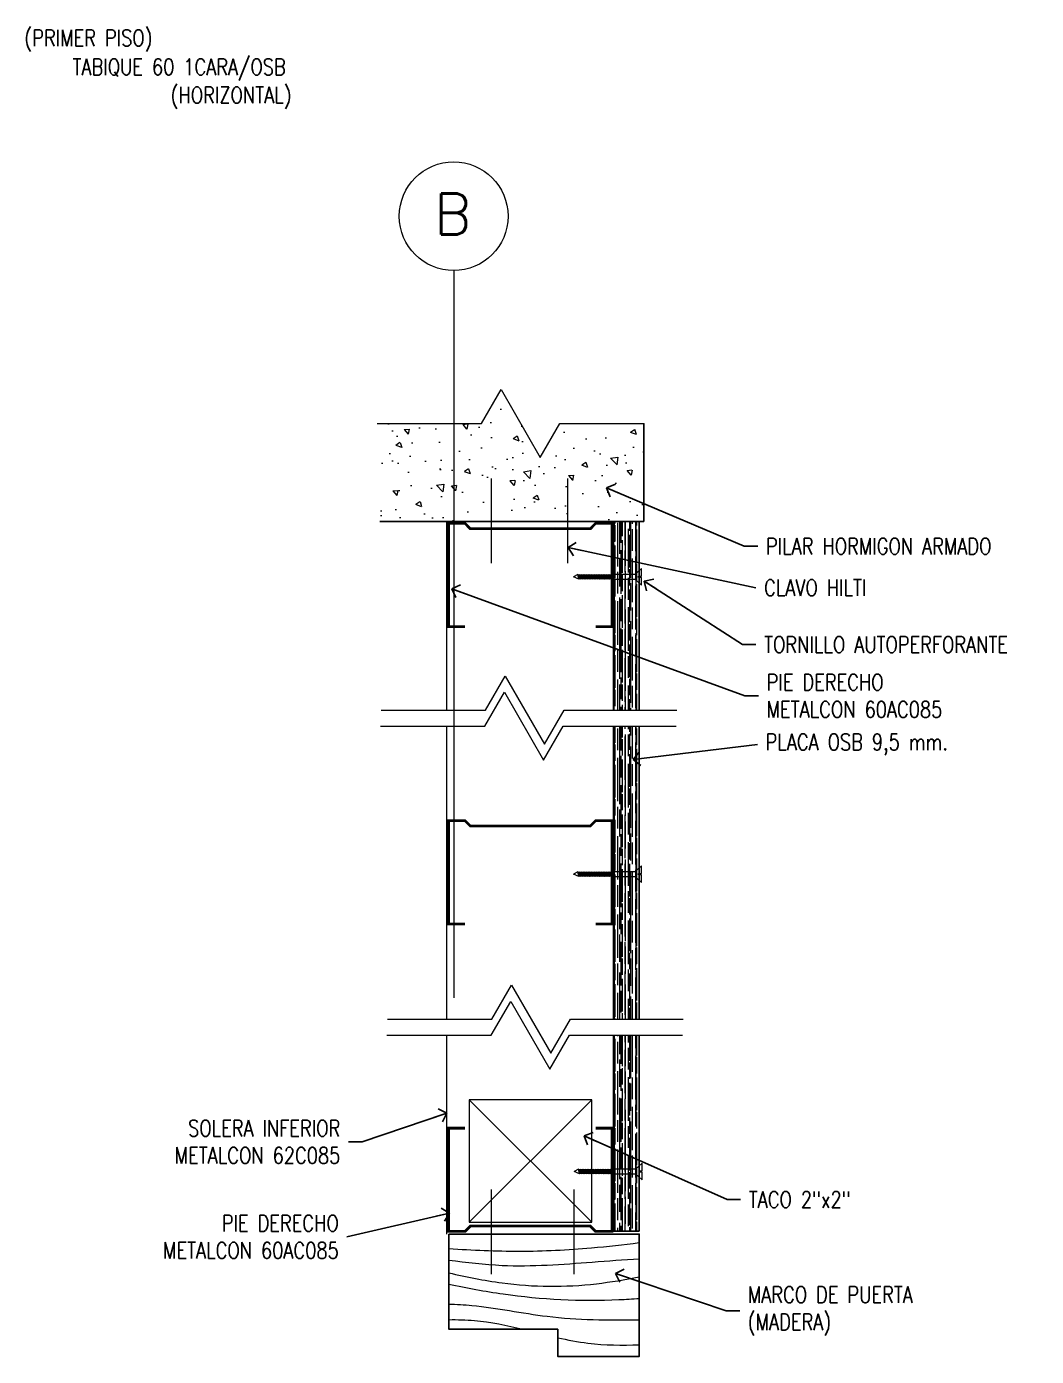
# Model space of a CAD drawing. Header units: metres. Extents: x -40 to 265, y 63 to 163.
# Drawn here: x -39.1049 to -38.7336, y 64.7887 to 65.2777 of the extents above; entities that cross this region are included whole.
import ezdxf

# ---------------------------------------------------------------- set-up
doc = ezdxf.new("R2010")
doc.units = ezdxf.units.M
doc.header["$LTSCALE"] = 5
doc.header["$MEASUREMENT"] = 0
doc.linetypes.add('CENTER', pattern=[2, 1.25, -0.25, 0.25, -0.25])
doc.layers.get('0').update_dxf_attribs({"color": 30})
for name, color, linetype, lineweight in [('A-ANNO-SYMB', 3, 'Continuous', 18), ('A-ANNO-TEXT', 3, 'Continuous', 18), ('A-DETL-MBND', 3, 'Continuous', 18), ('A-DETL-MCUT', 4, 'Continuous', 25), ('A-DETL-PATT', 8, 'Continuous', 18)]:
    doc.layers.add(name, color=color, linetype=linetype, lineweight=lineweight)
doc.styles.add('E-ROMANS', font='romans.shx', dxfattribs={"width": 0.8})
doc.dimstyles.new('E-0001_ARW_18', dxfattribs={"dimscale": 0.001, "dimtxt": 1.8, "dimasz": 1.8, "dimexe": 0.9, "dimexo": 0.6, "dimgap": 0.9, "dimtad": 0, "dimdec": 0, "dimlfac": 1000, "dimzin": 0, "dimdsep": 46, "dimtxsty": 'E-ROMANS', "dimblk": 'OPEN90', "dimcen": 0.9, "dimclrd": 256, "dimclre": 256, "dimclrt": 256, "dimadec": 0, "dimazin": 0, "dimtfac": 1, "dimtdec": 0, "dimtmove": 1, "dimatfit": 3, "dimldrblk": 'OPEN90', "dimfxl": 1, "dimtfill": 1, "dimtolj": 1, "dimtzin": 0, "dimarcsym": 0})
pattern_1 = [(90, (-1.1447502, -1.0666082), (-0.002, 0.0044), [0.03, -0.004, 0.01, -0.002]), (90, (-1.1457502, -1.0639482), (-0.00266, -0.002), [0.006, -0.00066, 0.012, -0.0015]), (90, (-1.1464502, -1.0656082), (-0.00134, 0.0104), [0.016, -0.0028, 0.008, -0.002])]

# ---------------------------------------------------------------- blocks, each defined once
blk = doc.blocks.new('_Open90')
at = {"color": 0, "linetype": 'ByBlock', "lineweight": -2}
for p, q in [((0, 0), (-1, 0)), ((-0.5, 0.5), (0, 0)), ((0, 0), (-0.5, -0.5))]:
    blk.add_line(p, q, dxfattribs=at)

msp = doc.modelspace()

# ---------------------------------------------------------------- hatches: boundary and pattern name
at = {"layer": 'A-DETL-PATT'}
h = msp.add_hatch(dxfattribs=at)
h.set_pattern_fill('AR-CONC', color=256, scale=0.003, style=0)
h.set_pattern_definition([(310, (-0.341525, 130.828568), (0.0215178055, 0.001882564), [0.00225, -0.02475]), (5, (-0.341525, 130.828568), (-0.00416254, -0.022565764), [0.0018, -0.0198]), (259.5486, (-0.339732, 130.828725), (0.0173552815, -0.020683186), [0.001912206, -0.0210342634]), (313.8158, (-0.341525, 130.822568), (0.032017231, 0.00496557), [0.003375, -0.037125]), (263.3644, (-0.338857, 130.822982), (0.028039881, -0.029223536), [0.002868309, -0.03155139]), (8.8158, (-0.341525, 130.82257), (0.028039858, -0.029223558), [0.0027, -0.0297]), (339, (-0.338525, 130.824068), (0.0179072116, 0.0120785667), [0.00225, -0.02475]), (34, (-0.338525, 130.824068), (0.00729946, -0.0217545014), [0.0018, -0.0198]), (288.5486, (-0.337033, 130.825075), (0.025206679, -0.009675915), [0.001912206, -0.0210342634]), (322.5, (-0.341525, 130.8285684), (0.00036479566, -0.0099868156), [0, -0.01956, 0, -0.0201, 0, -0.019875]), (352.5, (-0.341525, 130.828568), (0.0078920861, -0.0118323514), [0, -0.01146, 0, -0.01911, 0, -0.007575]), (32.5, (-0.348215, 130.828568), (0.0160146731, 0.00067664615), [0, -0.0075, 0, -0.0234, 0, -0.03105]), (42.5, (-0.351215, 130.828568), (0.017495585, -0.0030031495), [0, -0.00975, 0, -0.01554, 0, -0.02205])])
h.paths.add_polyline_path([(-38.877968, 65.131778), (-38.877968, 65.095718), (-38.889717, 65.095718, 0.0008222), (-38.889792, 65.09578), (-38.889843, 65.095718), (-38.975018, 65.095718), (-38.975018, 65.131778), (-38.937671, 65.131778), (-38.930454, 65.144278), (-38.91602, 65.119278), (-38.908803, 65.131778)])
h = msp.add_hatch(dxfattribs=at)
h.set_pattern_fill('AR-RROOF', color=256, scale=0.002, angle=90, style=0)
h.set_pattern_definition(pattern_1)
h.paths.add_polyline_path([(-38.889142, 65.026359), (-38.879642, 65.026359), (-38.879642, 65.095718), (-38.889142, 65.095718)])
h = msp.add_hatch(dxfattribs=at)
h.set_pattern_fill('AR-RROOF', color=256, scale=0.002, angle=90, style=0)
h.set_pattern_definition(pattern_1)
h.paths.add_polyline_path([(-38.879642, 65.020405), (-38.889142, 65.020405), (-38.889142, 64.91269), (-38.879642, 64.91269)])
h.paths.add_polyline_path([(-38.879642, 64.906736), (-38.889142, 64.906736), (-38.889142, 64.834717), (-38.879642, 64.834717)])

# ---------------------------------------------------------------- linework, layer by layer
at = {"layer": 'A-ANNO-SYMB', "linetype": 'CENTER'}
msp.add_line((-38.947878, 65.187977), (-38.947878, 64.920521), dxfattribs=at)
at = {"layer": 'A-ANNO-SYMB'}
for p, q in [((-38.93617, 65.026359), (-38.928953, 65.038859)), ((-38.928953, 65.038859), (-38.914519, 65.013859)), ((-38.936453, 65.020405), (-38.929237, 65.032905)), ((-38.929237, 65.032905), (-38.914803, 65.007905)), ((-38.974502, 65.026359), (-38.93617, 65.026359)), ((-38.914519, 65.013859), (-38.907302, 65.026359)), ((-38.907302, 65.026359), (-38.86578, 65.026359)), ((-38.974786, 65.020405), (-38.936453, 65.020405)), ((-38.914803, 65.007905), (-38.907586, 65.020405)), ((-38.907586, 65.020405), (-38.866064, 65.020405)), ((-38.933832, 64.91269), (-38.926615, 64.92519)), ((-38.926615, 64.92519), (-38.912182, 64.90019)), ((-38.934116, 64.906736), (-38.926899, 64.919236)), ((-38.926899, 64.919236), (-38.912465, 64.894236)), ((-38.972164, 64.91269), (-38.933832, 64.91269)), ((-38.912182, 64.90019), (-38.904965, 64.91269)), ((-38.904965, 64.91269), (-38.863442, 64.91269)), ((-38.972448, 64.906736), (-38.934116, 64.906736)), ((-38.912465, 64.894236), (-38.905248, 64.906736)), ((-38.905248, 64.906736), (-38.863726, 64.906736)), ((-38.942139, 64.838064), (-38.897139, 64.883064)), ((-38.942139, 64.883064), (-38.897139, 64.838064))]:
    msp.add_line(p, q, dxfattribs=at)
msp.add_circle((-38.947878, 65.207977), 0.02, dxfattribs=at)
at = {"layer": 'A-DETL-MBND'}
for p, q in [((-38.937671, 65.131778), (-38.930454, 65.144278)), ((-38.930454, 65.144278), (-38.91602, 65.119278)), ((-38.976003, 65.131778), (-38.937671, 65.131778)), ((-38.91602, 65.119278), (-38.908803, 65.131778)), ((-38.908803, 65.131778), (-38.877878, 65.131778)), ((-38.95054, 65.095718), (-38.95054, 65.026359)), ((-38.95054, 65.020405), (-38.95054, 64.91269)), ((-38.95054, 64.906736), (-38.95054, 64.833658))]:
    msp.add_line(p, q, dxfattribs=at)
at = {"layer": 'A-DETL-MBND', "linetype": 'CENTER'}
for p, q in [((-38.934007, 65.080379), (-38.934007, 65.11153)), ((-38.905866, 65.080379), (-38.905866, 65.11153)), ((-38.93403, 64.818919), (-38.93403, 64.850069)), ((-38.903551, 64.818919), (-38.903551, 64.850069))]:
    msp.add_line(p, q, dxfattribs=at)
at = {"layer": 'A-DETL-MBND'}
for points in [[(-38.889027, 65.074518), (-38.881244, 65.074518), (-38.878865, 65.072296), (-38.878865, 65.075054), (-38.879967, 65.075054), (-38.879967, 65.075618), (-38.878865, 65.075618), (-38.878865, 65.078377), (-38.881231, 65.076166), (-38.889412, 65.076166)], [(-38.902194, 65.076166), (-38.903865, 65.075336)], [(-38.901809, 65.074518), (-38.903865, 65.075336)], [(-38.901809, 65.074518), (-38.902194, 65.076166)], [(-38.901693, 65.075739), (-38.902194, 65.076166)], [(-38.901809, 65.074518), (-38.901504, 65.074933)], [(-38.901084, 65.075739), (-38.901585, 65.076166), (-38.901693, 65.075739)], [(-38.901504, 65.074933), (-38.901693, 65.075739)], [(-38.9012, 65.074518), (-38.901585, 65.076166)], [(-38.9012, 65.074518), (-38.901504, 65.074933)], [(-38.9012, 65.074518), (-38.900896, 65.074933)], [(-38.900476, 65.075739), (-38.900977, 65.076166), (-38.901084, 65.075739)], [(-38.900896, 65.074933), (-38.901084, 65.075739)], [(-38.900591, 65.074518), (-38.900977, 65.076166)], [(-38.900591, 65.074518), (-38.900896, 65.074933)], [(-38.900591, 65.074518), (-38.900287, 65.074933)], [(-38.899867, 65.075739), (-38.900368, 65.076166), (-38.900476, 65.075739)], [(-38.900287, 65.074933), (-38.900476, 65.075739)], [(-38.899983, 65.074518), (-38.900368, 65.076166)], [(-38.899983, 65.074518), (-38.900287, 65.074933)], [(-38.899983, 65.074518), (-38.899678, 65.074933)], [(-38.899258, 65.075739), (-38.899759, 65.076166), (-38.899867, 65.075739)], [(-38.899678, 65.074933), (-38.899867, 65.075739)], [(-38.899374, 65.074518), (-38.899759, 65.076166)], [(-38.899374, 65.074518), (-38.899678, 65.074933)], [(-38.899374, 65.074518), (-38.89907, 65.074933)], [(-38.89865, 65.075739), (-38.899151, 65.076166), (-38.899258, 65.075739)], [(-38.89907, 65.074933), (-38.899258, 65.075739)], [(-38.898765, 65.074518), (-38.899151, 65.076166)], [(-38.898765, 65.074518), (-38.89907, 65.074933)], [(-38.898765, 65.074518), (-38.898461, 65.074933)], [(-38.898041, 65.075739), (-38.898542, 65.076166), (-38.89865, 65.075739)], [(-38.898461, 65.074933), (-38.89865, 65.075739)], [(-38.897872, 65.074906), (-38.898157, 65.074518), (-38.898542, 65.076166)], [(-38.898157, 65.074518), (-38.898542, 65.076166)], [(-38.898157, 65.074518), (-38.898461, 65.074933)], [(-38.898157, 65.074518), (-38.898461, 65.074933)], [(-38.898157, 65.074518), (-38.897852, 65.074933)], [(-38.897432, 65.075739), (-38.897933, 65.076166), (-38.898041, 65.075739)], [(-38.897872, 65.076114), (-38.897933, 65.076166), (-38.898041, 65.075739)], [(-38.897872, 65.075017), (-38.898041, 65.075739)], [(-38.897852, 65.074933), (-38.898041, 65.075739)], [(-38.897548, 65.074518), (-38.897933, 65.076166)], [(-38.897933, 65.076166), (-38.897872, 65.075904)], [(-38.897548, 65.074518), (-38.897852, 65.074933)], [(-38.897548, 65.074518), (-38.897244, 65.074933)], [(-38.896824, 65.075739), (-38.897325, 65.076166), (-38.897432, 65.075739)], [(-38.897244, 65.074933), (-38.897432, 65.075739)], [(-38.896939, 65.074518), (-38.897325, 65.076166)], [(-38.896939, 65.074518), (-38.897244, 65.074933)], [(-38.896939, 65.074518), (-38.896635, 65.074933)], [(-38.896215, 65.075739), (-38.896716, 65.076166), (-38.896824, 65.075739)], [(-38.896635, 65.074933), (-38.896824, 65.075739)], [(-38.896107, 65.076166), (-38.895722, 65.074518), (-38.896026, 65.074933), (-38.896331, 65.074518), (-38.896716, 65.076166)], [(-38.896331, 65.074518), (-38.896635, 65.074933)], [(-38.895606, 65.075739), (-38.896107, 65.076166), (-38.896215, 65.075739)], [(-38.896026, 65.074933), (-38.896215, 65.075739)], [(-38.895722, 65.074518), (-38.895418, 65.074933)], [(-38.894998, 65.075739), (-38.895499, 65.076166), (-38.895606, 65.075739)], [(-38.895418, 65.074933), (-38.895606, 65.075739)], [(-38.895113, 65.074518), (-38.895499, 65.076166)], [(-38.895113, 65.074518), (-38.895418, 65.074933)], [(-38.895113, 65.074518), (-38.894809, 65.074933)], [(-38.894389, 65.075739), (-38.89489, 65.076166), (-38.894998, 65.075739)], [(-38.894809, 65.074933), (-38.894998, 65.075739)], [(-38.894505, 65.074518), (-38.89489, 65.076166)], [(-38.894505, 65.074518), (-38.894809, 65.074933)], [(-38.894505, 65.074518), (-38.8942, 65.074933)], [(-38.89378, 65.075739), (-38.894281, 65.076166), (-38.894389, 65.075739)], [(-38.8942, 65.074933), (-38.894389, 65.075739)], [(-38.893896, 65.074518), (-38.894281, 65.076166)], [(-38.893896, 65.074518), (-38.8942, 65.074933)], [(-38.893896, 65.074518), (-38.893592, 65.074933)], [(-38.893172, 65.075739), (-38.893673, 65.076166), (-38.89378, 65.075739)], [(-38.893592, 65.074933), (-38.89378, 65.075739)], [(-38.893287, 65.074518), (-38.893673, 65.076166)], [(-38.893287, 65.074518), (-38.893592, 65.074933)], [(-38.893287, 65.074518), (-38.892983, 65.074933)], [(-38.892563, 65.075739), (-38.893064, 65.076166), (-38.893172, 65.075739)], [(-38.892983, 65.074933), (-38.893172, 65.075739)], [(-38.892679, 65.074518), (-38.893064, 65.076166)], [(-38.892679, 65.074518), (-38.892983, 65.074933)], [(-38.892679, 65.074518), (-38.892374, 65.074933)], [(-38.891954, 65.075739), (-38.892455, 65.076166), (-38.892563, 65.075739)], [(-38.892374, 65.074933), (-38.892563, 65.075739)], [(-38.89207, 65.074518), (-38.892455, 65.076166)], [(-38.89207, 65.074518), (-38.892374, 65.074933)], [(-38.89207, 65.074518), (-38.891766, 65.074933)], [(-38.891346, 65.075739), (-38.891847, 65.076166), (-38.891954, 65.075739)], [(-38.891766, 65.074933), (-38.891954, 65.075739)], [(-38.891461, 65.074518), (-38.891847, 65.076166)], [(-38.891461, 65.074518), (-38.891766, 65.074933)], [(-38.891461, 65.074518), (-38.891157, 65.074933)], [(-38.890737, 65.075739), (-38.891238, 65.076166), (-38.891346, 65.075739)], [(-38.891157, 65.074933), (-38.891346, 65.075739)], [(-38.890853, 65.074518), (-38.891238, 65.076166)], [(-38.890853, 65.074518), (-38.891157, 65.074933)], [(-38.890853, 65.074518), (-38.890548, 65.074933)], [(-38.890128, 65.075739), (-38.890629, 65.076166), (-38.890737, 65.075739)], [(-38.890548, 65.074933), (-38.890737, 65.075739)], [(-38.890244, 65.074518), (-38.890629, 65.076166)], [(-38.890244, 65.074518), (-38.890548, 65.074933)], [(-38.890244, 65.074518), (-38.88994, 65.074933)], [(-38.88952, 65.075739), (-38.890021, 65.076166), (-38.890128, 65.075739)], [(-38.88994, 65.074933), (-38.890128, 65.075739)], [(-38.889412, 65.076166), (-38.88952, 65.075739), (-38.889331, 65.074933), (-38.889635, 65.074518), (-38.890021, 65.076166)], [(-38.889635, 65.074518), (-38.88994, 65.074933)], [(-38.889027, 65.074518), (-38.889412, 65.076166)], [(-38.889027, 65.074518), (-38.889331, 65.074933)], [(-38.902194, 64.966851), (-38.903865, 64.966021)], [(-38.901809, 64.965203), (-38.903865, 64.966021)], [(-38.901809, 64.965203), (-38.902194, 64.966851)], [(-38.901693, 64.966425), (-38.902194, 64.966851)], [(-38.901809, 64.965203), (-38.901504, 64.965618)], [(-38.901084, 64.966425), (-38.901585, 64.966851), (-38.901693, 64.966425)], [(-38.901504, 64.965618), (-38.901693, 64.966425)], [(-38.9012, 64.965203), (-38.901585, 64.966851)], [(-38.9012, 64.965203), (-38.901504, 64.965618)], [(-38.9012, 64.965203), (-38.900896, 64.965618)], [(-38.900476, 64.966425), (-38.900977, 64.966851), (-38.901084, 64.966425)], [(-38.900896, 64.965618), (-38.901084, 64.966425)], [(-38.900591, 64.965203), (-38.900977, 64.966851)], [(-38.900591, 64.965203), (-38.900896, 64.965618)], [(-38.900591, 64.965203), (-38.900287, 64.965618)], [(-38.899867, 64.966425), (-38.900368, 64.966851), (-38.900476, 64.966425)], [(-38.900287, 64.965618), (-38.900476, 64.966425)], [(-38.899983, 64.965203), (-38.900368, 64.966851)], [(-38.899983, 64.965203), (-38.900287, 64.965618)], [(-38.899983, 64.965203), (-38.899678, 64.965618)], [(-38.899258, 64.966425), (-38.899759, 64.966851), (-38.899867, 64.966425)], [(-38.899678, 64.965618), (-38.899867, 64.966425)], [(-38.899374, 64.965203), (-38.899759, 64.966851)], [(-38.899374, 64.965203), (-38.899678, 64.965618)], [(-38.899374, 64.965203), (-38.89907, 64.965618)], [(-38.89865, 64.966425), (-38.899151, 64.966851), (-38.899258, 64.966425)], [(-38.89907, 64.965618), (-38.899258, 64.966425)], [(-38.898765, 64.965203), (-38.899151, 64.966851)], [(-38.898765, 64.965203), (-38.89907, 64.965618)], [(-38.898765, 64.965203), (-38.898461, 64.965618)], [(-38.898041, 64.966425), (-38.898542, 64.966851), (-38.89865, 64.966425)], [(-38.898461, 64.965618), (-38.89865, 64.966425)], [(-38.897872, 64.965591), (-38.898157, 64.965203), (-38.898542, 64.966851)], [(-38.898157, 64.965203), (-38.898542, 64.966851)], [(-38.898157, 64.965203), (-38.898461, 64.965618)], [(-38.898157, 64.965203), (-38.898461, 64.965618)], [(-38.898157, 64.965203), (-38.897852, 64.965618)], [(-38.897432, 64.966425), (-38.897933, 64.966851), (-38.898041, 64.966425)], [(-38.897872, 64.966799), (-38.897933, 64.966851), (-38.898041, 64.966425)], [(-38.897872, 64.965702), (-38.898041, 64.966425)], [(-38.897852, 64.965618), (-38.898041, 64.966425)], [(-38.897548, 64.965203), (-38.897933, 64.966851)], [(-38.897933, 64.966851), (-38.897872, 64.966589)], [(-38.897548, 64.965203), (-38.897852, 64.965618)], [(-38.897548, 64.965203), (-38.897244, 64.965618)], [(-38.896824, 64.966425), (-38.897325, 64.966851), (-38.897432, 64.966425)], [(-38.897244, 64.965618), (-38.897432, 64.966425)], [(-38.896939, 64.965203), (-38.897325, 64.966851)], [(-38.896939, 64.965203), (-38.897244, 64.965618)], [(-38.896939, 64.965203), (-38.896635, 64.965618)], [(-38.896215, 64.966425), (-38.896716, 64.966851), (-38.896824, 64.966425)], [(-38.896635, 64.965618), (-38.896824, 64.966425)], [(-38.896107, 64.966851), (-38.895722, 64.965203), (-38.896026, 64.965618), (-38.896331, 64.965203), (-38.896716, 64.966851)], [(-38.896331, 64.965203), (-38.896635, 64.965618)], [(-38.895606, 64.966425), (-38.896107, 64.966851), (-38.896215, 64.966425)], [(-38.896026, 64.965618), (-38.896215, 64.966425)], [(-38.895722, 64.965203), (-38.895418, 64.965618)], [(-38.894998, 64.966425), (-38.895499, 64.966851), (-38.895606, 64.966425)], [(-38.895418, 64.965618), (-38.895606, 64.966425)], [(-38.895113, 64.965203), (-38.895499, 64.966851)], [(-38.895113, 64.965203), (-38.895418, 64.965618)], [(-38.895113, 64.965203), (-38.894809, 64.965618)], [(-38.894389, 64.966425), (-38.89489, 64.966851), (-38.894998, 64.966425)], [(-38.894809, 64.965618), (-38.894998, 64.966425)], [(-38.894505, 64.965203), (-38.89489, 64.966851)], [(-38.894505, 64.965203), (-38.894809, 64.965618)], [(-38.894505, 64.965203), (-38.8942, 64.965618)], [(-38.89378, 64.966425), (-38.894281, 64.966851), (-38.894389, 64.966425)], [(-38.8942, 64.965618), (-38.894389, 64.966425)], [(-38.893896, 64.965203), (-38.894281, 64.966851)], [(-38.893896, 64.965203), (-38.8942, 64.965618)], [(-38.893896, 64.965203), (-38.893592, 64.965618)], [(-38.893172, 64.966425), (-38.893673, 64.966851), (-38.89378, 64.966425)], [(-38.893592, 64.965618), (-38.89378, 64.966425)], [(-38.893287, 64.965203), (-38.893673, 64.966851)], [(-38.893287, 64.965203), (-38.893592, 64.965618)], [(-38.893287, 64.965203), (-38.892983, 64.965618)], [(-38.892563, 64.966425), (-38.893064, 64.966851), (-38.893172, 64.966425)], [(-38.892983, 64.965618), (-38.893172, 64.966425)], [(-38.892679, 64.965203), (-38.893064, 64.966851)], [(-38.892679, 64.965203), (-38.892983, 64.965618)], [(-38.892679, 64.965203), (-38.892374, 64.965618)], [(-38.891954, 64.966425), (-38.892455, 64.966851), (-38.892563, 64.966425)], [(-38.892374, 64.965618), (-38.892563, 64.966425)], [(-38.89207, 64.965203), (-38.892455, 64.966851)], [(-38.89207, 64.965203), (-38.892374, 64.965618)], [(-38.89207, 64.965203), (-38.891766, 64.965618)], [(-38.891346, 64.966425), (-38.891847, 64.966851), (-38.891954, 64.966425)], [(-38.891766, 64.965618), (-38.891954, 64.966425)], [(-38.891461, 64.965203), (-38.891847, 64.966851)], [(-38.891461, 64.965203), (-38.891766, 64.965618)], [(-38.891461, 64.965203), (-38.891157, 64.965618)], [(-38.890737, 64.966425), (-38.891238, 64.966851), (-38.891346, 64.966425)], [(-38.891157, 64.965618), (-38.891346, 64.966425)], [(-38.890853, 64.965203), (-38.891238, 64.966851)], [(-38.890853, 64.965203), (-38.891157, 64.965618)], [(-38.890853, 64.965203), (-38.890548, 64.965618)], [(-38.890128, 64.966425), (-38.890629, 64.966851), (-38.890737, 64.966425)], [(-38.890548, 64.965618), (-38.890737, 64.966425)], [(-38.890244, 64.965203), (-38.890629, 64.966851)], [(-38.890244, 64.965203), (-38.890548, 64.965618)], [(-38.890244, 64.965203), (-38.88994, 64.965618)], [(-38.88952, 64.966425), (-38.890021, 64.966851), (-38.890128, 64.966425)], [(-38.88994, 64.965618), (-38.890128, 64.966425)], [(-38.889412, 64.966851), (-38.88952, 64.966425), (-38.889331, 64.965618), (-38.889635, 64.965203), (-38.890021, 64.966851)], [(-38.889635, 64.965203), (-38.88994, 64.965618)], [(-38.889027, 64.965203), (-38.881244, 64.965203), (-38.878865, 64.962981), (-38.878865, 64.965739), (-38.879967, 64.965739), (-38.879967, 64.966304), (-38.878865, 64.966304), (-38.878865, 64.969062), (-38.881231, 64.966851), (-38.889412, 64.966851)], [(-38.889027, 64.965203), (-38.889412, 64.966851)], [(-38.889027, 64.965203), (-38.889331, 64.965618)], [(-38.901941, 64.857503), (-38.903612, 64.856673)], [(-38.901556, 64.855855), (-38.901941, 64.857503)], [(-38.90144, 64.857076), (-38.901941, 64.857503)], [(-38.900831, 64.857076), (-38.901332, 64.857503), (-38.90144, 64.857076)], [(-38.900947, 64.855855), (-38.901332, 64.857503)], [(-38.900222, 64.857076), (-38.900723, 64.857503), (-38.900831, 64.857076)], [(-38.900338, 64.855855), (-38.900723, 64.857503)], [(-38.899614, 64.857076), (-38.900115, 64.857503), (-38.900222, 64.857076)], [(-38.89973, 64.855855), (-38.900115, 64.857503)], [(-38.899005, 64.857076), (-38.899506, 64.857503), (-38.899614, 64.857076)], [(-38.899121, 64.855855), (-38.899506, 64.857503)], [(-38.898396, 64.857076), (-38.898897, 64.857503), (-38.899005, 64.857076)], [(-38.898512, 64.855855), (-38.898897, 64.857503)], [(-38.897788, 64.857076), (-38.898289, 64.857503), (-38.898396, 64.857076)], [(-38.897619, 64.856243), (-38.897904, 64.855855), (-38.898289, 64.857503)], [(-38.897904, 64.855855), (-38.898289, 64.857503)], [(-38.897179, 64.857076), (-38.89768, 64.857503), (-38.897788, 64.857076)], [(-38.897619, 64.857451), (-38.89768, 64.857503), (-38.897788, 64.857076)], [(-38.897295, 64.855855), (-38.89768, 64.857503)], [(-38.89768, 64.857503), (-38.897619, 64.857241)], [(-38.89657, 64.857076), (-38.897071, 64.857503), (-38.897179, 64.857076)], [(-38.896686, 64.855855), (-38.897071, 64.857503)], [(-38.895962, 64.857076), (-38.896463, 64.857503), (-38.89657, 64.857076)], [(-38.895854, 64.857503), (-38.895469, 64.855855), (-38.895773, 64.85627), (-38.896078, 64.855855), (-38.896463, 64.857503)], [(-38.895353, 64.857076), (-38.895854, 64.857503), (-38.895962, 64.857076)], [(-38.894744, 64.857076), (-38.895245, 64.857503), (-38.895353, 64.857076)], [(-38.89486, 64.855855), (-38.895245, 64.857503)], [(-38.894136, 64.857076), (-38.894637, 64.857503), (-38.894744, 64.857076)], [(-38.894252, 64.855855), (-38.894637, 64.857503)], [(-38.893527, 64.857076), (-38.894028, 64.857503), (-38.894136, 64.857076)], [(-38.893643, 64.855855), (-38.894028, 64.857503)], [(-38.892918, 64.857076), (-38.893419, 64.857503), (-38.893527, 64.857076)], [(-38.893034, 64.855855), (-38.893419, 64.857503)], [(-38.89231, 64.857076), (-38.892811, 64.857503), (-38.892918, 64.857076)], [(-38.892426, 64.855855), (-38.892811, 64.857503)], [(-38.891701, 64.857076), (-38.892202, 64.857503), (-38.89231, 64.857076)], [(-38.891817, 64.855855), (-38.892202, 64.857503)], [(-38.891092, 64.857076), (-38.891593, 64.857503), (-38.891701, 64.857076)], [(-38.891208, 64.855855), (-38.891593, 64.857503)], [(-38.890484, 64.857076), (-38.890985, 64.857503), (-38.891092, 64.857076)], [(-38.8906, 64.855855), (-38.890985, 64.857503)], [(-38.889875, 64.857076), (-38.890376, 64.857503), (-38.890484, 64.857076)], [(-38.889991, 64.855855), (-38.890376, 64.857503)], [(-38.889267, 64.857076), (-38.889767, 64.857503), (-38.889875, 64.857076)], [(-38.889159, 64.857503), (-38.889267, 64.857076), (-38.889078, 64.85627), (-38.889382, 64.855855), (-38.889767, 64.857503)], [(-38.888774, 64.855855), (-38.88099, 64.855855), (-38.878612, 64.853633), (-38.878612, 64.856391), (-38.879714, 64.856391), (-38.879714, 64.856955), (-38.878612, 64.856955), (-38.878612, 64.859713), (-38.880978, 64.857503), (-38.889159, 64.857503)], [(-38.888774, 64.855855), (-38.889159, 64.857503)], [(-38.901556, 64.855855), (-38.903612, 64.856673)], [(-38.901556, 64.855855), (-38.901251, 64.85627)], [(-38.901251, 64.85627), (-38.90144, 64.857076)], [(-38.900947, 64.855855), (-38.901251, 64.85627)], [(-38.900947, 64.855855), (-38.900643, 64.85627)], [(-38.900643, 64.85627), (-38.900831, 64.857076)], [(-38.900338, 64.855855), (-38.900643, 64.85627)], [(-38.900338, 64.855855), (-38.900034, 64.85627)], [(-38.900034, 64.85627), (-38.900222, 64.857076)], [(-38.89973, 64.855855), (-38.900034, 64.85627)], [(-38.89973, 64.855855), (-38.899425, 64.85627)], [(-38.899425, 64.85627), (-38.899614, 64.857076)], [(-38.899121, 64.855855), (-38.899425, 64.85627)], [(-38.899121, 64.855855), (-38.898817, 64.85627)], [(-38.898817, 64.85627), (-38.899005, 64.857076)], [(-38.898512, 64.855855), (-38.898817, 64.85627)], [(-38.898512, 64.855855), (-38.898208, 64.85627)], [(-38.898208, 64.85627), (-38.898396, 64.857076)], [(-38.897904, 64.855855), (-38.898208, 64.85627)], [(-38.897904, 64.855855), (-38.898208, 64.85627)], [(-38.897904, 64.855855), (-38.897599, 64.85627)], [(-38.897619, 64.856354), (-38.897788, 64.857076)], [(-38.897599, 64.85627), (-38.897788, 64.857076)], [(-38.897295, 64.855855), (-38.897599, 64.85627)], [(-38.897295, 64.855855), (-38.896991, 64.85627)], [(-38.896991, 64.85627), (-38.897179, 64.857076)], [(-38.896686, 64.855855), (-38.896991, 64.85627)], [(-38.896686, 64.855855), (-38.896382, 64.85627)], [(-38.896382, 64.85627), (-38.89657, 64.857076)], [(-38.896078, 64.855855), (-38.896382, 64.85627)], [(-38.895773, 64.85627), (-38.895962, 64.857076)], [(-38.895469, 64.855855), (-38.895165, 64.85627)], [(-38.895165, 64.85627), (-38.895353, 64.857076)], [(-38.89486, 64.855855), (-38.895165, 64.85627)], [(-38.89486, 64.855855), (-38.894556, 64.85627)], [(-38.894556, 64.85627), (-38.894744, 64.857076)], [(-38.894252, 64.855855), (-38.894556, 64.85627)], [(-38.894252, 64.855855), (-38.893947, 64.85627)], [(-38.893947, 64.85627), (-38.894136, 64.857076)], [(-38.893643, 64.855855), (-38.893947, 64.85627)], [(-38.893643, 64.855855), (-38.893339, 64.85627)], [(-38.893339, 64.85627), (-38.893527, 64.857076)], [(-38.893034, 64.855855), (-38.893339, 64.85627)], [(-38.893034, 64.855855), (-38.89273, 64.85627)], [(-38.89273, 64.85627), (-38.892918, 64.857076)], [(-38.892426, 64.855855), (-38.89273, 64.85627)], [(-38.892426, 64.855855), (-38.892121, 64.85627)], [(-38.892121, 64.85627), (-38.89231, 64.857076)], [(-38.891817, 64.855855), (-38.892121, 64.85627)], [(-38.891817, 64.855855), (-38.891513, 64.85627)], [(-38.891513, 64.85627), (-38.891701, 64.857076)], [(-38.891208, 64.855855), (-38.891513, 64.85627)], [(-38.891208, 64.855855), (-38.890904, 64.85627)], [(-38.890904, 64.85627), (-38.891092, 64.857076)], [(-38.8906, 64.855855), (-38.890904, 64.85627)], [(-38.8906, 64.855855), (-38.890295, 64.85627)], [(-38.890295, 64.85627), (-38.890484, 64.857076)], [(-38.889991, 64.855855), (-38.890295, 64.85627)], [(-38.889991, 64.855855), (-38.889687, 64.85627)], [(-38.889687, 64.85627), (-38.889875, 64.857076)], [(-38.889382, 64.855855), (-38.889687, 64.85627)], [(-38.888774, 64.855855), (-38.889078, 64.85627)]]:
    msp.add_lwpolyline(points, dxfattribs=at)
msp.add_lwpolyline([(-38.897139, 64.883064), (-38.942139, 64.883064), (-38.942139, 64.838064), (-38.897139, 64.838064)], close=True, dxfattribs=at)
at = {"layer": 'A-DETL-MCUT'}
for p, q in [((-38.877968, 65.095718), (-38.877968, 65.131778)), ((-38.975018, 65.095718), (-38.877968, 65.095718)), ((-38.889142, 65.026359), (-38.889142, 65.095718)), ((-38.879642, 65.026359), (-38.879642, 65.095718)), ((-38.889142, 64.91269), (-38.889142, 65.020405)), ((-38.879642, 64.91269), (-38.879642, 65.020405)), ((-38.889142, 64.834717), (-38.889142, 64.906736)), ((-38.879642, 64.834717), (-38.879642, 64.906736)), ((-38.879642, 64.834717), (-38.889142, 64.834717))]:
    msp.add_line(p, q, dxfattribs=at)
at = {"layer": 'A-DETL-MCUT', "const_width": 0.001}
for points in [[(-38.895695, 65.056991), (-38.889695, 65.056991), (-38.889695, 65.094991), (-38.895695, 65.094991), (-38.897639, 65.093015), (-38.930695, 65.093015), (-38.94175, 65.093015), (-38.943695, 65.094991), (-38.949695, 65.094991), (-38.949695, 65.056991), (-38.943695, 65.056991)], [(-38.895695, 64.947677), (-38.889695, 64.947677), (-38.889695, 64.985677), (-38.895695, 64.985677), (-38.897639, 64.9837), (-38.930695, 64.9837), (-38.94175, 64.9837), (-38.943695, 64.985677), (-38.949695, 64.985677), (-38.949695, 64.947677), (-38.943695, 64.947677)], [(-38.895695, 64.872603), (-38.889695, 64.872603), (-38.889695, 64.834603), (-38.895695, 64.834603), (-38.897639, 64.836579), (-38.930695, 64.836579), (-38.94175, 64.836579), (-38.943695, 64.834603), (-38.949695, 64.834603), (-38.949695, 64.872603), (-38.943695, 64.872603)]]:
    msp.add_lwpolyline(points, dxfattribs=at)
at = {"layer": 'A-DETL-MCUT'}
msp.add_lwpolyline([(-38.949642, 64.833658), (-38.879642, 64.833658), (-38.879642, 64.788658), (-38.909642, 64.788658), (-38.909642, 64.798658), (-38.949642, 64.798658)], close=True, dxfattribs=at)
at = {"layer": 'A-DETL-PATT'}
for points, knots in [([(-38.949642, 64.828297), (-38.94098, 64.827769), (-38.923507, 64.82693), (-38.900108, 64.828105), (-38.885491, 64.829779), (-38.879642, 64.8305)], [0.009354785, 0.009354785, 0.009354785, 0.009354785, 0.03537207, 0.061827822, 0.079508358, 0.079508358, 0.079508358, 0.079508358]), ([(-38.949642, 64.824083), (-38.943136, 64.823219), (-38.925625, 64.821107), (-38.902191, 64.823017), (-38.885393, 64.824202), (-38.879642, 64.824601)], [0.003837012, 0.003837012, 0.003837012, 0.003837012, 0.02348313, 0.056693532, 0.073999908, 0.073999908, 0.073999908, 0.073999908]), ([(-38.949642, 64.819373), (-38.943165, 64.817933), (-38.925341, 64.814205), (-38.901489, 64.814003), (-38.884855, 64.816913), (-38.879642, 64.817969)], [0.004217492, 0.004217492, 0.004217492, 0.004217492, 0.02410572, 0.058831224, 0.074780849, 0.074780849, 0.074780849, 0.074780849]), ([(-38.949642, 64.815175), (-38.943011, 64.813857), (-38.922414, 64.809928), (-38.898799, 64.808786), (-38.882128, 64.809798), (-38.879642, 64.809978)], [0.004199157, 0.004199157, 0.004199157, 0.004199157, 0.024476426, 0.067095763, 0.074575759, 0.074575759, 0.074575759, 0.074575759]), ([(-38.949642, 64.807917), (-38.946808, 64.807824), (-38.934693, 64.807143), (-38.911629, 64.802098), (-38.890978, 64.801991), (-38.879642, 64.802112)], [0.014240088, 0.014240088, 0.014240088, 0.014240088, 0.022747998, 0.050691002, 0.084591601, 0.084591601, 0.084591601, 0.084591601]), ([(-38.949642, 64.802166), (-38.946494, 64.802204), (-38.937331, 64.802022), (-38.928344, 64.800084), (-38.922449, 64.798658)], [0.00900624, 0.00900624, 0.00900624, 0.00900624, 0.018437602, 0.03654923, 0.03654923, 0.03654923, 0.03654923]), ([(-38.909642, 64.795548), (-38.905943, 64.794715), (-38.89605, 64.792792), (-38.885967, 64.792725), (-38.879642, 64.792913)], [0.049664349, 0.049664349, 0.049664349, 0.049664349, 0.061006173, 0.079906749, 0.079906749, 0.079906749, 0.079906749])]:
    msp.add_open_spline(points, degree=3, knots=knots, dxfattribs=at)

# ---------------------------------------------------------------- texts
at = {"layer": 'A-ANNO-TEXT', "style": 'E-ROMANS'}
msp.add_text('B', height=0.015, dxfattribs=at).set_placement((-38.954997, 65.201299))
at = {"layer": 'A-ANNO-TEXT', "char_height": 0.006, "style": 'E-ROMANS'}
for s, insert, attachment_point in [('(PRIMER PISO)', (-39.058619, 65.272562), 6), ('TABIQUE 60 1CARA/OSB', (-39.009641, 65.261877), 6), ('(HORIZONTAL)', (-39.00748, 65.251516), 6), ('PILAR HORMIGON ARMADO', (-38.833044, 65.086615), 4), ('CLAVO HILTI', (-38.833732, 65.071331), 4), ('TORNILLO AUTOPERFORANTE', (-38.833735, 65.050462), 4), ('PIE DERECHO\\PMETALCON 60AC085', (-38.832807, 65.031596), 4), ('PLACA OSB 9,5 mm.', (-38.833199, 65.013683), 4), ('SOLERA INFERIOR\\PMETALCON 62C085', (-38.989554, 64.867573), 6), ('TACO 2"x2"', (-38.839358, 64.846334), 4), ('PIE DERECHO\\PMETALCON 60AC085', (-38.990128, 64.832623), 6), ('MARCO DE PUERTA\\P(MADERA)', (-38.83972, 64.805362), 4)]:
    msp.add_mtext(s, dxfattribs=dict(at, insert=insert, attachment_point=attachment_point))

# ---------------------------------------------------------------- leaders
at = {"layer": 'A-ANNO-SYMB', "annotation_type": 0, "has_hookline": 1}
for points, hookline_direction, text_width in [([(-38.891626, 65.108063), (-38.841044, 65.086615), (-38.836044, 65.086615)], 0, 0.0928), ([(-38.905755, 65.086102), (-38.836732, 65.071331)], 0, 0.041371), ([(-38.877782, 65.073719), (-38.841735, 65.050462), (-38.836735, 65.050462)], 0, 0.100114), ([(-38.948572, 65.070896), (-38.840807, 65.031596), (-38.835807, 65.031596)], 0, 0.071314), ([(-38.881855, 65.008149), (-38.836199, 65.013683)], 0, 0.076114), ([(-38.950446, 64.878074), (-38.981554, 64.867573), (-38.986554, 64.867573)], 1, 0.0672), ([(-38.899881, 64.869785), (-38.847358, 64.846334), (-38.842358, 64.846334)], 0, 0.041143), ([(-38.949416, 64.841361), (-38.987128, 64.832623)], 1, 0.071314), ([(-38.888376, 64.819171), (-38.84772, 64.805362), (-38.84272, 64.805362)], 0, 0.068571)]:
    msp.add_leader(points, dimstyle='E-0001_ARW_18', override={"dimscale": 1, "dimtxt": 0.06, "dimasz": 0.005, "dimexe": 0.0015, "dimexo": 0.0005, "dimgap": 0.003, "dimtad": 0, "dimtxsty": 'E-ROMANS', "dimcen": 0.5, "dimclrd": 1, "dimclre": 1, "dimclrt": 2, "dimtfac": 0.5, "dimtofl": 0}, dxfattribs=dict(at, hookline_direction=hookline_direction, text_width=text_width))

doc.saveas('drawing.dxf')
